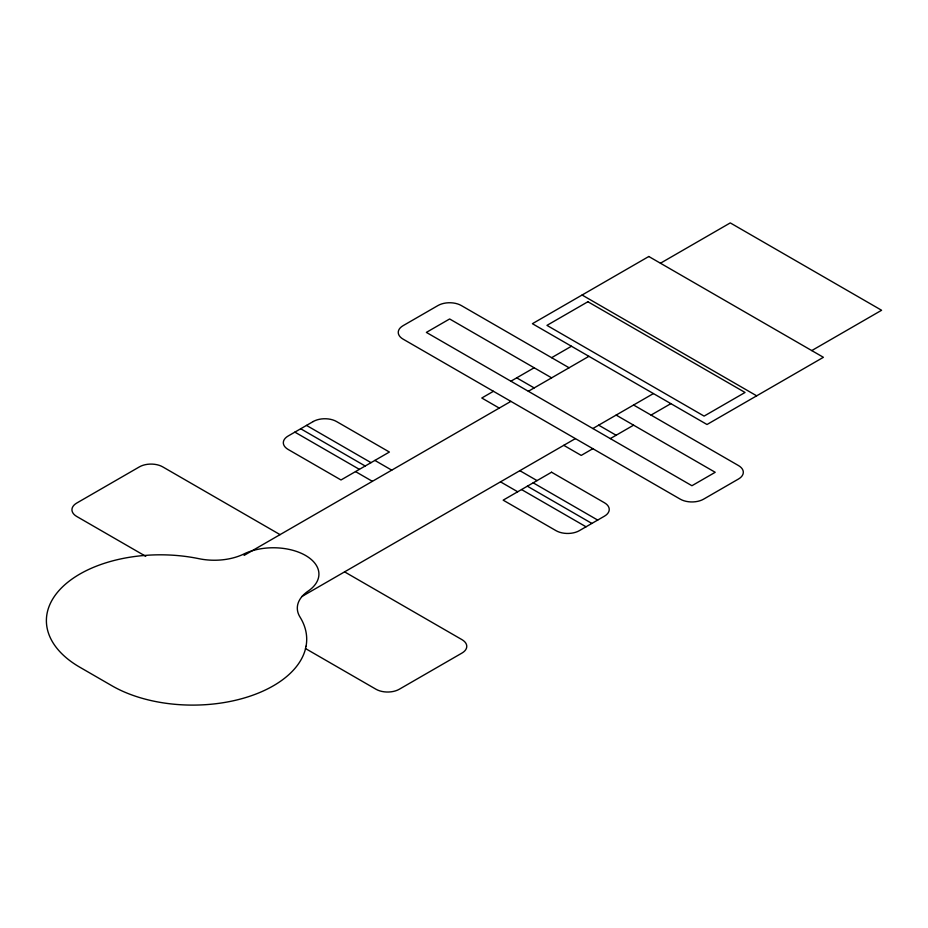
<?xml version="1.0" encoding="UTF-8"?>
<svg xmlns="http://www.w3.org/2000/svg" width="928" height="928" viewBox="0 0 928 928"><rect width="100%" height="100%" fill="white"/><g stroke="black" fill="none" stroke-linecap="round" stroke-linejoin="round"><path stroke-width="1.39" d="M660.446 263.227L730.278 222.906L881.6 310.265L811.756 350.587M493.429 391.291L481.794 398.008L499.252 408.088M510.887 381.211L534.168 367.766M551.626 357.686L571.451 346.248M244.076 555.408L510.887 401.372M528.345 391.291L588.909 356.329M301.925 596.495L575.395 438.608M592.853 428.527L653.416 393.565M592.853 448.688L581.218 455.404L563.76 445.324M610.311 438.608L633.592 425.163M651.05 415.083L670.874 403.645M582.088 295.023L756.68 395.827M569.084 367.766L461.274 305.521A16.46 9.5 0 0 0 438.004 305.521L403.077 325.682A16.46 9.5 0 0 0 403.077 339.126L680.294 499.171A16.46 9.5 0 0 0 703.575 499.171L738.491 479.01A16.46 9.5 0 0 0 738.491 465.566L633.592 405.014M551.626 377.847L449.639 318.965L426.358 332.398L691.928 485.727L715.21 472.294L616.134 415.083M516.71 377.847L534.168 387.927M598.676 425.163L616.134 435.244M519.854 470.682L537.045 480.6M533.182 482.827L597.69 520.074M527.359 486.191L591.867 523.427M521.548 489.555L586.044 526.791M500.494 481.852L517.685 491.77M374.877 460.416L391.744 470.16M306.507 425.407L371.014 462.643M300.695 428.759L365.191 466.007M294.872 432.123L359.38 469.359M355.517 471.586L372.383 481.33M280.07 534.632L162.702 466.865A16.46 9.5 0 0 0 139.42 466.865L76.757 503.046A16.46 9.5 0 0 0 76.757 516.478L145.754 556.313M344.578 571.868L461.947 639.636A16.46 9.5 0 0 1 461.947 653.08L399.284 689.249A16.46 9.5 0 0 1 376.002 689.249L305.509 648.556M306.066 646.201L305.068 650.4A114.028 65.83 0 0 1 227.221 702.009A114.028 65.83 0 0 1 112.044 685.827L79.785 667.197A114.028 65.83 0 0 1 51.748 600.706A114.028 65.83 0 0 1 141.149 555.756L148.41 555.176A114.028 65.83 0 0 1 198.952 558.691A45.611 26.332 0 0 0 243.832 554.004A45.611 26.332 0 0 1 251.094 551.093L253.727 550.316A45.611 26.332 0 0 1 309.453 558.03A45.611 26.332 0 0 1 308.119 591.113A45.611 26.332 0 0 0 303.294 595.092L301.983 596.53A45.611 26.332 0 0 0 299.999 617.027A114.028 65.83 0 0 1 306.066 646.201M313.246 421.521L288.144 436.009A16.46 9.5 0 0 0 288.144 449.454L341.005 479.973L389.389 452.04L336.516 421.521A16.46 9.5 0 0 0 313.246 421.521M648.8 256.499L532.405 323.698L707.008 424.502L823.403 357.303L648.8 256.499M587.9 301.739L546.952 325.38L704.097 416.104L745.045 392.463L587.9 301.739M551.557 472.224L503.173 500.157L556.034 530.677A16.46 9.5 0 0 0 579.316 530.677L604.418 516.188A16.46 9.5 0 0 0 604.418 502.744L551.557 472.224"/></g></svg>
